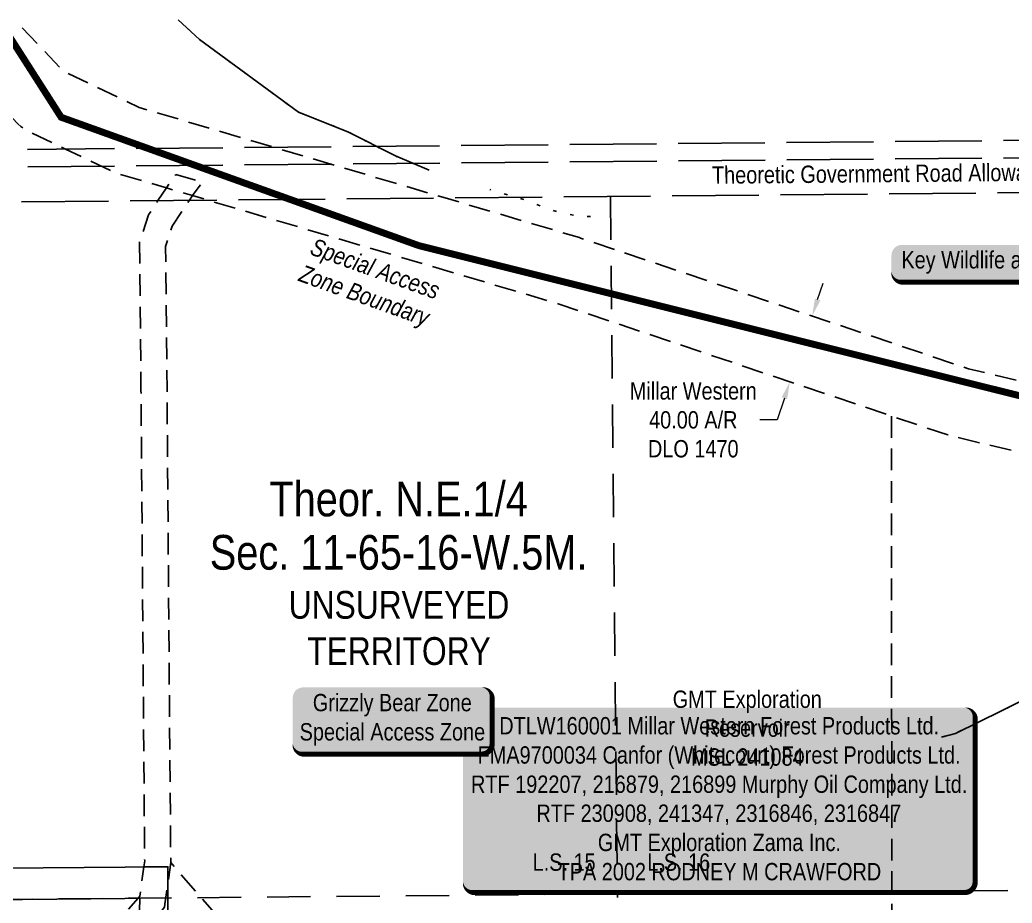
# Model space of a CAD drawing. Extents: x 538089 to 546766, y 6046620 to 6052605.
# Drawn here: x 544789 to 545361, y 6052083 to 6052592 of the extents above; entities that cross this region are included whole.
import ezdxf
from ezdxf.enums import TextEntityAlignment as Align

# ---------------------------------------------------------------- set-up
doc = ezdxf.new("R2010")
doc.units = 0
doc.header["$LTSCALE"] = 5
for name, pattern in [('BORDER', [44.45, 12.7, -6.35, 12.7, -6.35, 0, -6.35]), ('foc-ACCESSROAD', [3.75, 2.5, -1.25]), ('foc-LSD', [8, 5, -3]), ('foc-UNSURVEYED', [12.5, 10, -2.5]), ('foc-WHEELTRACKS', [2, 0.4, -1.6])]:
    doc.linetypes.add(name, pattern=pattern)
doc.layers.add('AS-BOUNDARY', color=131, linetype='BORDER', lineweight=60)
doc.layers.add('F-AR-T', color=190, linetype='Continuous', lineweight=9)
for name, color, linetype in [('AS-SURFACE IMPACT', 7, 'Continuous'), ('AS-WILDLIFE-BLOCK', 131, 'Continuous'), ('C-SYMBOL', 7, 'Continuous'), ('F-AR', 190, 'foc-ACCESSROAD'), ('F-RW', 190, 'Continuous'), ('F-WS', 190, 'foc-ACCESSROAD'), ('L-ROAD-T', 7, 'Continuous'), ('L-SECTION-LSD', 7, 'foc-LSD'), ('L-UNS-T', 3, 'Continuous'), ('L-USEC', 7, 'foc-UNSURVEYED'), ('T-WATER-P3', 160, 'foc-WHEELTRACKS')]:
    doc.layers.add(name, color=color, linetype=linetype)
doc.styles.add('100L', font='ARIALN.TTF', dxfattribs={"height": 11})
doc.styles.add('175L', font='ARIALN.TTF', dxfattribs={"height": 20})
doc.styles.add('80', font='ARIALN.TTF', dxfattribs={"height": 10})
doc.styles.add('80CG', font='ARIALN.TTF', dxfattribs={"height": 10})
doc.styles.add('80L', font='ARIALN.TTF', dxfattribs={"height": 10})
doc.styles.add('foc-LtypeFont', font='ARIALN.TTF', dxfattribs={"height": 7.35})
doc.linetypes.add('foc-TOPO-flowdirection-NOLINE', pattern='A,0,[">",foc-LtypeFont,S=0.3,R=0,X=0,Y=-0.945],-20,[">",foc-LtypeFont,S=0.3,R=0,X=0,Y=-0.945],0', length=20)
doc.dimstyles.new('Compass 5 000', dxfattribs={"dimscale": 5, "dimtxt": 9, "dimasz": 2, "dimexe": 0.2, "dimexo": 0.0625, "dimgap": 0.5, "dimtad": 0, "dimtih": 1, "dimtoh": 1, "dimzin": 0, "dimdsep": 46, "dimtxsty": '80CG', "dimcen": 0.1, "dimse1": 1, "dimse2": 1, "dimclrd": 256, "dimclrt": 256, "dimaunit": 1, "dimadec": 4, "dimazin": 0, "dimtfac": 0.06, "dimtofl": 0, "dimtmove": 0, "dimatfit": 1, "dimfxl": 0.2, "dimtolj": 1, "dimtzin": 0, "dimlwd": -1, "dimarcsym": 0})

# ---------------------------------------------------------------- blocks, each defined once
blk = doc.blocks.new('*D468')
at = {"layer": 'F-AR-T', "transparency": 16777216}
for p, q in [((545248.45, 6052430.59), (545251.64, 6052440.07)), ((545229.28, 6052373.73), (545225.05, 6052361.2)), ((545225.05, 6052361.2), (545215.05, 6052361.2))]:
    blk.add_line(p, q, dxfattribs=at)
for points in [[(545246.87, 6052431.13), (545250.03, 6052430.06), (545245.25, 6052421.12)], [(545227.7, 6052374.26), (545230.85, 6052373.19), (545232.47, 6052383.2)]]:
    blk.add_solid(points, dxfattribs=at)
at = {"layer": 'F-AR-T', "transparency": 16777216, "insert": (545176.78, 6052361.2), "char_height": 10, "attachment_point": 5, "style": '80CG'}
blk.add_mtext('\\A1;Millar Western\\P40.00 A/R\\P{\\A0;DLO 1470}', dxfattribs=at)
blk = doc.blocks.new('*U502')
h = blk.add_hatch(color=255)
edge = h.paths.add_edge_path()
edge.add_line((-51.5, -20), (51.5, -20))
edge.add_arc((51.5, -14), 6, 270, 360)
edge.add_line((57.5, -14), (57.5, 12.5))
edge.add_arc((51.5, 12.5), 6, 0, 90)
edge.add_line((51.5, 18.5), (-51.5, 18.5))
edge.add_arc((-51.5, 12.5), 6, 90, 180)
edge.add_line((-57.5, 12.5), (-57.5, -14))
edge.add_arc((-51.5, -14), 6, 180, 270)
at = {"color": 131, "flags": 128}
blk.add_lwpolyline([(-51.5, -20, 3, 3, 0), (51.5, -20, 3, 3, 0.414214), (57.5, -14, 3, 3, 0), (57.5, 12.5, 3, 0, 0.414214), (51.5, 18.5, 0, 0, 0), (-51.5, 18.5, 0, 0, 0.414214), (-57.5, 12.5, 0, 0, 0), (-57.5, -14, 0, 3, 0.414214)], format="xyseb", close=True, dxfattribs=at)
at = {"color": 131, "style": '80'}
blk.add_attdef('ENTER_TEXT_001', (-35.99, -5), '', height=10, dxfattribs=at)
blk = doc.blocks.new('*U504')
h = blk.add_hatch(color=255)
edge = h.paths.add_edge_path()
edge.add_line((-86.5, -11.5), (86.5, -11.5))
edge.add_arc((86.5, -5.5), 6, 270, 360)
edge.add_line((92.5, -5.5), (92.5, 4))
edge.add_arc((86.5, 4), 6, 0, 90)
edge.add_line((86.5, 10), (-86.5, 10))
edge.add_arc((-86.5, 4), 6, 90, 180)
edge.add_line((-92.5, 4), (-92.5, -5.5))
edge.add_arc((-86.5, -5.5), 6, 180, 270)
at = {"color": 131, "flags": 128}
blk.add_lwpolyline([(-86.5, -11.5, 3, 3, 0), (86.5, -11.5, 3, 3, 0.414214), (92.5, -5.5, 3, 3, 0), (92.5, 4, 3, 0, 0.414214), (86.5, 10, 0, 0, 0), (-86.5, 10, 0, 0, 0.414214), (-92.5, 4, 0, 0, 0), (-92.5, -5.5, 0, 3, 0.414214)], format="xyseb", close=True, dxfattribs=at)
at = {"color": 131, "style": '80'}
blk.add_attdef('ENTER_TEXT_001', (-35.99, -5), '', height=10, dxfattribs=at)
blk = doc.blocks.new('*U509')
h = blk.add_hatch(color=255)
edge = h.paths.add_edge_path()
edge.add_line((-141.5, -54), (141.5, -54))
edge.add_arc((141.5, -48), 6, 270, 360)
edge.add_line((147.5, -48), (147.5, 46.5))
edge.add_arc((141.5, 46.5), 6, 0, 90)
edge.add_line((141.5, 52.5), (-141.5, 52.5))
edge.add_arc((-141.5, 46.5), 6, 90, 180)
edge.add_line((-147.5, 46.5), (-147.5, -48))
edge.add_arc((-141.5, -48), 6, 180, 270)
at = {"color": 44, "flags": 128}
blk.add_lwpolyline([(-141.5, -54, 3, 3, 0), (141.5, -54, 3, 3, 0.414214), (147.5, -48, 3, 3, 0), (147.5, 46.5, 3, 0, 0.414214), (141.5, 52.5, 0, 0, 0), (-141.5, 52.5, 0, 0, 0.414214), (-147.5, 46.5, 0, 0, 0), (-147.5, -48, 0, 3, 0.414214)], format="xyseb", close=True, dxfattribs=at)
at = {"color": 44, "style": '80'}
blk.add_attdef('ENTER_TEXT_001', (-35.99, -5), '', height=10, dxfattribs=at)

msp = doc.modelspace()

# ---------------------------------------------------------------- linework, layer by layer
at = {"layer": 'AS-BOUNDARY', "const_width": 3.998, "flags": 128}
msp.add_lwpolyline([(546450.222, 6052120.318), (546208.708, 6052250.131), (545928.397, 6052371.776), (545706.263, 6052313.598), (545420.662, 6052361.198), (545018.706, 6052461.687), (544812.439, 6052535.732), (544779.516, 6052587.227)], dxfattribs=at)
msp.add_lwpolyline([(546450.222, 6052120.318), (546208.708, 6052250.131), (545928.397, 6052371.776), (545706.263, 6052313.598), (545420.662, 6052361.198), (545018.706, 6052461.687), (544812.439, 6052535.732), (544779.516, 6052587.227)], dxfattribs=at)
at = {"layer": 'F-AR', "flags": 128}
for points in [[(546450.357, 6052103.423), (546384.331, 6052137.54), (546383.192, 6052138.19), (546358.254, 6052153.534), (546292.254, 6052194.143), (546153.488, 6052270.645), (546022.848, 6052332.384), (545960.319, 6052354.03), (545915.587, 6052362.031), (545875.607, 6052361.929), (545662.667, 6052309.135), (545661.885, 6052308.959), (545659.216, 6052308.595), (545610.917, 6052305.294), (545610.122, 6052305.256), (545607.848, 6052305.322), (545562.882, 6052309.168), (545536.417, 6052311.432), (545535.051, 6052311.596), (545532.693, 6052311.982), (545406.356, 6052332.639), (545404.922, 6052332.928), (545325.155, 6052352.041), (545323.468, 6052352.524), (545099.423, 6052428.056), (544896.973, 6052487.955), (544888.213, 6052490.552), (544873.141, 6052495.011), (544844.452, 6052503.501), (544843.823, 6052503.698), (544841.476, 6052504.647), (544814.927, 6052517.377), (544793.246, 6052527.779), (544791.131, 6052528.956), (544789.173, 6052530.38), (544787.401, 6052532.029), (544743.034, 6052578.674), (544742.577, 6052579.172), (544740.702, 6052581.643), (544737.414, 6052586.757)], [(544790.011, 6052587.344), (544813.863, 6052562.269), (544857.338, 6052541.416), (544934.909, 6052518.457), (545033.816, 6052489.19), (545111.135, 6052466.32), (545111.807, 6052466.107), (545335.355, 6052390.743), (545413.535, 6052372.009), (545532.285, 6052352.593), (545540.592, 6052351.234), (545562.478, 6052349.362), (545609.724, 6052345.32), (545654.739, 6052348.396), (545854.623, 6052397.952), (545868.324, 6052401.349), (545870.688, 6052401.785), (545873.088, 6052401.918), (545874.59, 6052401.94), (545917.284, 6052402.049), (545920.248, 6052401.836), (545920.858, 6052401.736), (545968.906, 6052393.144), (545971.808, 6052392.396), (546036.961, 6052369.842), (546038.965, 6052369.025), (546171.15, 6052306.555), (546172.184, 6052306.029), (546311.991, 6052228.953), (546312.816, 6052228.472), (546357.77, 6052200.813), (546403.524, 6052172.66), (546449.995, 6052148.649)], [(544631.687, 6052056.556), (544731.351, 6052060.026), (544803.837, 6052062.55), (544828.978, 6052064.148), (544843.965, 6052070.472), (544849.094, 6052076.47), (544856.737, 6052085.409), (544857.73, 6052086.571), (544860.079, 6052103.447), (544860.564, 6052106.932), (544860.472, 6052118.715), (544858.443, 6052378.173), (544857.566, 6052463.615), (544862.804, 6052479.572), (544868.245, 6052487.696), (544873.141, 6052495.011), (544876.856, 6052500.561), (544878.435, 6052502.672), (544893.967, 6052498.384), (544889.107, 6052491.888), (544888.213, 6052490.552), (544886.412, 6052487.86), (544876.417, 6052472.935), (544872.595, 6052461.289), (544873.447, 6052378.308), (544875.533, 6052111.653), (544875.577, 6052105.952), (544873.899, 6052093.896), (544872.252, 6052082.055), (544871.988, 6052080.154), (544857.276, 6052062.95), (544856.12, 6052061.599), (544853.065, 6052058.025), (544832.469, 6052049.334), (544804.574, 6052047.561), (544731.499, 6052045.017), (544631.823, 6052041.547)]]:
    msp.add_lwpolyline(points, dxfattribs=at)
at = {"layer": 'F-RW'}
for points in [[(544631.281, 6052101.378), (544730.933, 6052102.279), (544849.26, 6052103.349), (544860.079, 6052103.447), (544873.938, 6052103.572), (544873.899, 6052093.896), (544873.847, 6052080.642), (544873.759, 6052058.477), (544873.435, 6051977.06), (544873.431, 6051951.051), (545008.911, 6050317.566), (545068.078, 6050396.858), (545527.946, 6050649.167), (545549.366, 6050654.157), (545579.456, 6050661.165), (545618.478, 6050670.254), (545649.205, 6050670.737)], [(545649.382, 6050653.136), (545622.563, 6050652.718), (545579.642, 6050642.72), (545549.551, 6050635.711), (545534.438, 6050632.19), (545080.077, 6050382.902), (544735.713, 6049921.24), (544534.061, 6049267.939), (544515.177, 6049267.758), (544719.54, 6049929.841), (544992.664, 6050295.793), (544855.371, 6051951.15), (544855.43, 6051977.172), (544857.226, 6052060.62), (544857.276, 6052062.95), (544857.432, 6052070.222), (544857.76, 6052085.419), (544856.737, 6052085.409), (544849.149, 6052085.324), (544731.114, 6052084.001), (544631.448, 6052082.885)]]:
    msp.add_lwpolyline(points, dxfattribs=at)
at = {"layer": 'L-SECTION-LSD'}
for p, q in [((544731.111, 6052084.275), (545133.011, 6052087.909)), ((545133.011, 6052087.909), (545534.91, 6052091.542)), ((545137.019, 6051685.749), (545133.011, 6052087.909))]:
    msp.add_line(p, q, dxfattribs=at)
at = {"layer": 'L-SECTION-LSD', "flags": 128}
msp.add_lwpolyline([(545129.002, 6052490.069), (545133.011, 6052087.909)], dxfattribs=at)
at = {"layer": 'L-USEC'}
for p, q in [((545530.562, 6052523.867), (544726.84, 6052516.585)), ((545530.663, 6052513.828), (544726.956, 6052506.547)), ((544727.138, 6052486.428), (545530.865, 6052493.709))]:
    msp.add_line(p, q, dxfattribs=at)
at = {"layer": 'T-WATER-P3', "flags": 128}
for points in [[(545024.578, 6052505.327), (545005.061, 6052513.433), (544977.586, 6052527.387), (544949.315, 6052538.633), (544892.155, 6052580.55), (544879.864, 6052591.925)], [(545117.625, 6052478.474), (545111.024, 6052478.427), (545094.937, 6052482.187), (545079.717, 6052488.12), (545059.465, 6052494.077)], [(545319.809, 6052178.304), (545327.88, 6052180.477), (545354.809, 6052193.586), (545367.792, 6052200.163), (545392.263, 6052216.775), (545407.187, 6052222.182), (545426.215, 6052222.611), (545443.982, 6052219.419), (545458.896, 6052214.377), (545476.234, 6052211.718), (545513.835, 6052214.792), (545552.347, 6052213.559), (545585.01, 6052221.116), (545603.283, 6052223.695), (545674.39, 6052215.846), (545710.765, 6052216.74), (545793.124, 6052233.334), (545826.964, 6052249.761), (545885.518, 6052285.603), (545899.827, 6052291.478), (545916.387, 6052295.469), (545950.401, 6052300.104), (545969.79, 6052299.88), (546005.395, 6052295.358), (546032.791, 6052288.541)]]:
    msp.add_lwpolyline(points, dxfattribs=at)
at = {"layer": 'T-WATER-P3', "linetype": 'foc-TOPO-flowdirection-NOLINE', "flags": 128}
for points in [[(545024.578, 6052505.327), (545005.061, 6052513.433), (544977.586, 6052527.387), (544949.315, 6052538.633), (544892.155, 6052580.55), (544879.864, 6052591.925)], [(545319.809, 6052178.304), (545327.88, 6052180.477), (545354.809, 6052193.586), (545367.792, 6052200.163), (545392.263, 6052216.775), (545407.187, 6052222.182), (545426.215, 6052222.611), (545443.982, 6052219.419), (545458.896, 6052214.377), (545476.234, 6052211.718), (545513.835, 6052214.792), (545552.347, 6052213.559), (545585.01, 6052221.116), (545603.283, 6052223.695), (545674.39, 6052215.846), (545710.765, 6052216.74), (545793.124, 6052233.334), (545820.768, 6052246.754), (545884.565, 6052285.805), (545898.881, 6052291.683), (545915.45, 6052295.676), (545949.482, 6052300.314), (545968.881, 6052300.09), (546004.505, 6052295.565), (546031.916, 6052288.744)]]:
    msp.add_lwpolyline(points, dxfattribs=at)

# ---------------------------------------------------------------- block references
at = {"layer": 'AS-WILDLIFE-BLOCK'}
ref = msp.add_blockref('*U504', (545383.461, 6052452.155), dxfattribs=dict(at, xscale=0.99947887, yscale=0.99947887, zscale=0.99947887))
ref.add_attrib('ENTER_TEXT_001', 'Key Wildlife and Biodiversity Zone', (545296.733, 6052448.542), dxfattribs={"layer": '0', "color": 131, "height": 9.99479, "style": '80'})
ref = msp.add_blockref('*U502', (545003.37, 6052188.489), dxfattribs=dict(at, xscale=0.99947887, yscale=0.99947887, zscale=0.99947887))
ref.add_attrib('ENTER_TEXT_001', 'Grizzly Bear Zone', (544957.483, 6052193.208), dxfattribs={"layer": '0', "color": 131, "height": 9.99479, "style": '80'})
ref.add_attrib('ENTER_TEXT_002', 'Special Access Zone', (544949.895, 6052176.372), dxfattribs={"layer": '0', "color": 131, "height": 9.99479, "style": '80'})

# ---------------------------------------------------------------- texts
at = {"layer": 'AS-BOUNDARY', "insert": (544957.512, 6052466.678), "char_height": 9.99475, "attachment_point": 1, "rotation": 340.25317, "style": '80L'}
msp.add_mtext_dynamic_manual_height_columns('\\pi1.1616;{\\fArial Narrow|b0|i1|c0|p34;Special Access \\P\\pi0.21051;Zone Boundary}', width=79.13138, gutter_width=50, heights=[0], dxfattribs=at)
at = {"layer": 'C-SYMBOL', "color": 3, "style": '175L'}
for s, p in [('Theor. N.E.1/4', (545006.934, 6052299.617)), ('Sec. 11-65-16-W.5M.', (545006.934, 6052268.855))]:
    msp.add_text(s, height=20, dxfattribs=at).set_placement(p, align=Align.BOTTOM_CENTER)
at = {"layer": 'F-WS', "insert": (545207.895, 6052183.425), "char_height": 10, "width": 85.25007, "attachment_point": 5, "style": '80CG'}
msp.add_mtext('\\A1;GMT Exploration\\PReservoir\\PMSL 241084', dxfattribs=at)
at = {"layer": 'L-ROAD-T', "style": '80L'}
msp.add_text('Theoretic Government Road Allowance', height=10, rotation=0.51921, dxfattribs=at).set_placement((545287.506, 6052503.276), align=Align.MIDDLE_CENTER)
at = {"layer": 'L-UNS-T', "color": 3, "insert": (545007.168, 6052241.149), "char_height": 15.99175, "attachment_point": 5, "style": '80L'}
msp.add_mtext_dynamic_manual_height_columns('UNSURVEYED TERRITORY', width=126.41375, gutter_width=47.5, heights=[0], dxfattribs=at)

# ---------------------------------------------------------------- dimensions: what is measured, and where the dimension line sits
at = {"layer": 'F-AR-T'}
dim = msp.add_linear_dim(base=(545232.47, 6052383.202), p1=(545207.73, 6052433.769), p2=(545194.947, 6052395.852), angle=251.36956, text='Millar Western\\P40.00 A/R\\P{\\A0;DLO 1470}', dimstyle='Compass 5 000', dxfattribs=at)
dim.commit()
dim.dimension.update_dxf_attribs({"geometry": '*D468', "text_midpoint": (545176.781, 6052361.198), "dimtype": 161})

# ---------------------------------------------------------------- next in the draw order: texts
at = {"layer": 'L-SECTION-LSD', "attachment_point": 1, "style": '100L', "bg_fill": 3, "box_fill_scale": 1.5, "bg_fill_color": 256, "bg_fill_transparency": 0}
for s, width, insert, char_height in [('\\pi1.8645;L.S. 15', 36.85945, (545082.33, 6052111.228), 9.99466), ('L.S. 16', 36.94144, (545150.253, 6052111.228), 9.9947)]:
    msp.add_mtext_dynamic_manual_height_columns(s, width=width, gutter_width=55, heights=[0], dxfattribs=dict(at, insert=insert, char_height=char_height))

# ---------------------------------------------------------------- next in the draw order: linework, layer by layer
at = {"layer": 'F-WS', "flags": 128}
msp.add_lwpolyline([(545291.039, 6052363.457), (545291.274, 6051888.317), (545100.117, 6051888.288), (545084.907, 6051903.352), (545084.69, 6051909.579), (545086.211, 6051911.068), (545085.435, 6052051.745), (544923.488, 6052050.809), (544875.577, 6052105.952)], dxfattribs=at)

# ---------------------------------------------------------------- next in the draw order: block references
at = {"layer": 'AS-SURFACE IMPACT'}
ref = msp.add_blockref('*U509', (545191.665, 6052142.736), dxfattribs=dict(at, xscale=1.000506938824607, yscale=1.000506938824607, zscale=1.000506938824607))
ref.add_attrib('ENTER_TEXT_001', 'DTLW160001 Millar Western Forest Products Ltd.', (545064.957, 6052179.861), dxfattribs={"layer": '0', "color": 44, "height": 10.00507, "style": '80'})
ref.add_attrib('ENTER_TEXT_002', 'FMA9700034 Canfor (Whitecourt) Forest Products Ltd.', (545052.474, 6052163.009), dxfattribs={"layer": '0', "color": 44, "height": 10.00507, "style": '80'})
ref.add_attrib('ENTER_TEXT_003', 'RTF 192207, 216879, 216899 Murphy Oil Company Ltd.', (545048.666, 6052146.156), dxfattribs={"layer": '0', "color": 44, "height": 10.00507, "style": '80'})
ref.add_attrib('ENTER_TEXT_004', 'RTF 230908, 241347, 2316846, 2316847', (545086.339, 6052129.44), dxfattribs={"layer": '0', "color": 44, "height": 10.00507, "style": '80'})
ref.add_attrib('ENTER_TEXT_005', 'GMT Exploration Zama Inc.', (545121.762, 6052112.587), dxfattribs={"layer": '0', "color": 44, "height": 10.00507, "style": '80'})
ref.add_attrib('ENTER_TEXT_006', 'TPA 2002 RODNEY M CRAWFORD', (545098.548, 6052095.735), dxfattribs={"layer": '0', "color": 44, "height": 10.00507, "style": '80'})

doc.saveas('drawing.dxf')
